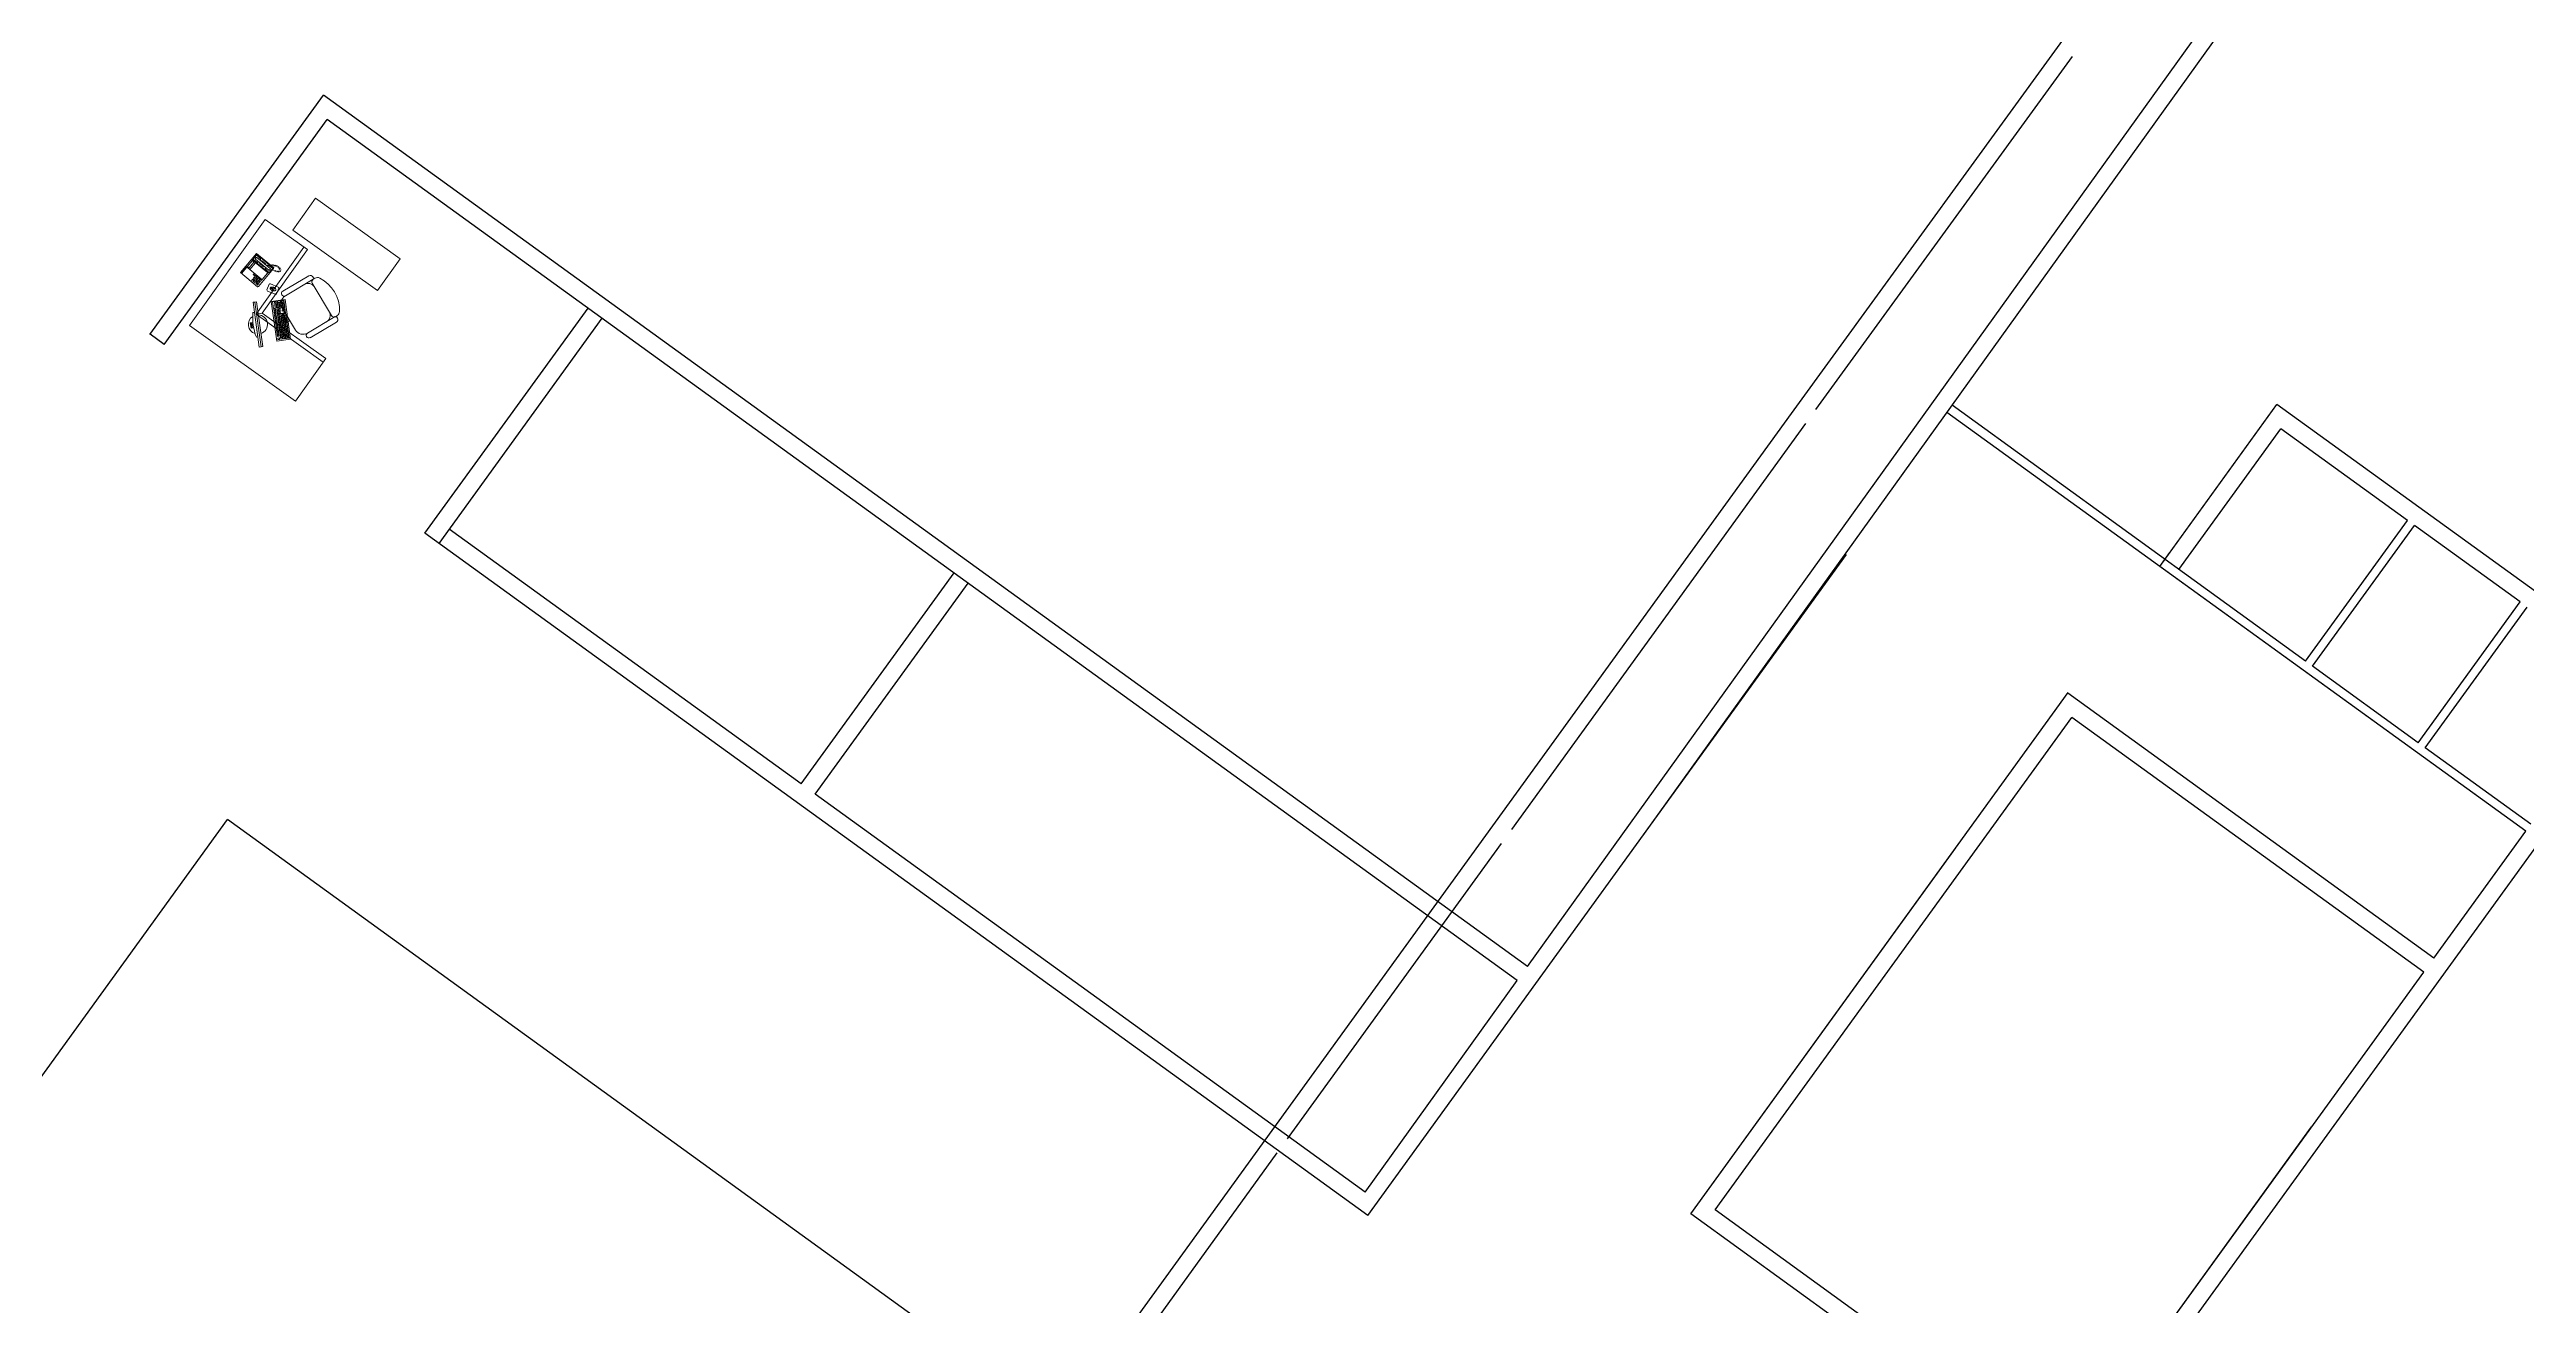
# Model space of a CAD drawing. Header units: metres. Extents: x 141303 to 146299, y 125960 to 127091.
# Drawn here: x 142131.28 to 142159.78, y 126624.42 to 126638.89 of the extents above; entities that cross this region are included whole.
import ezdxf

# ---------------------------------------------------------------- set-up
doc = ezdxf.new("R2010")
doc.units = ezdxf.units.M
doc.header["$MEASUREMENT"] = 0
for name, color, linetype, lineweight in [('C02_MOB-EQUIP GINE-PEDIATRÍA$0$MOBILIARIO ADMINISTRATIVO', 7, 'Continuous', 0), ('C07_MOB-C.EXT Y FARMACIA$0$007_ADMISIÓN_HOSPITALARIA$0$SANCTORUM_ADMISION HOSPITALARIA_V5$0$007_ADMISIÓN_HOSPITALARIA$0$02.-PLANTA BAJA GENERAL$0$MOB', 7, 'Continuous', 0), ('NVMI_WALL', 7, 'Continuous', 30)]:
    doc.layers.add(name, color=color, linetype=linetype, lineweight=lineweight)
doc.layers.add('Computadoras -TI', color=3, linetype='Continuous')
doc.layers.add('Telefonos -TI', color=3, linetype='Continuous')
doc.layers.get('0').off()
doc.styles.add('C07_MOB-C.EXT Y FARMACIA$0$007_ADMISIÓN_HOSPITALARIA$0$SANCTORUM_ADMISION HOSPITALARIA_V5$0$007_ADMISIÓN_HOSPITALARIA$0$02.-PLANTA BAJA GENERAL$0$LEROY', font='LEROY.SHX', dxfattribs={"width": 1.25, "height": 1})

# ---------------------------------------------------------------- blocks, each defined once
blk = doc.blocks.new('C02_MOB-EQUIP GINE-PEDIATRÍA$0$SILLA ADM')
at = {"lineweight": 0}
for p, q in [((20.047, 67.981, 0), (19.926, 67.709, 0)), ((20.52, 67.882, 0), (20.18, 68.032, 0)), ((20.525, 67.945, 0), (20.205, 68.087, 0)), ((20.301, 67.469, 0), (20.477, 67.864, 0)), ((20.521, 67.881, 0), (20.542, 67.872, 0)), ((20.536, 67.888, 0), (20.542, 67.901, 0)), ((19.978, 67.575, 0), (20.318, 67.425, 0)), ((19.953, 67.52, 0), (20.274, 67.378, 0)), ((20.318, 67.424, 0), (20.339, 67.415, 0)), ((20.324, 67.409, 0), (20.318, 67.396, 0))]:
    blk.add_line(p, q, dxfattribs=at)
at = {"lineweight": 0, "ltscale": 15}
for p, q in [((19.999, 67.925, 0), (19.948, 67.868, 0)), ((19.948, 67.868, 0), (19.951, 67.866, 0)), ((19.993, 67.925, 0), (19.959, 67.888, 0)), ((19.959, 67.888, 0), (19.963, 67.885, 0)), ((19.996, 67.866, 0), (19.98, 67.874, 0)), ((19.993, 67.925, 0), (19.996, 67.922, 0)), ((20.016, 67.911, 0), (19.999, 67.925, 0)), ((19.977, 67.823, 0), (19.961, 67.831, 0))]:
    blk.add_line(p, q, dxfattribs=at)
blk.add_arc((19.97, 67.852, 0), 0.0235, 66.0697, 246.0697, dxfattribs=at)
at = {"lineweight": 0}
for centre, radius, start, end in [((20.139, 67.94, 0), 0.101, 66.0969, 156.0969), ((20.192, 68.06, 0), 0.03, 66.0969, 246.0969), ((20.38, 67.853, 0), 0.0835, 336.0969, 66.0969), ((20.507, 67.851, 0), 0.0337, 66.0969, 156.0969), ((20.525, 67.893, 0), 0.0122, 246.0969, 336.0969), ((20.511, 67.914, 0), 0.0337, 336.0969, 66.0969), ((20.519, 67.82, 0), 0.0575, 8.5862, 66.0969), ((20.019, 67.668, 0), 0.101, 156.0969, 246.0969), ((19.966, 67.548, 0), 0.03, 66.0969, 246.0969), ((20.164, 67.766, 0), 0.416, 303.6077, 8.5862), ((20.245, 67.548, 0), 0.0835, 246.0969, 336.0969), ((20.287, 67.409, 0), 0.0337, 246.0969, 336.0969), ((20.332, 67.455, 0), 0.0337, 156.0969, 246.0969), ((20.313, 67.413, 0), 0.0122, 336.0969, 66.0969), ((20.363, 67.468, 0), 0.0575, 246.0969, 303.6077)]:
    blk.add_arc(centre, radius, start, end, dxfattribs=at)
blk = doc.blocks.new('C02_MOB-EQUIP GINE-PEDIATRÍA$0$DESK 1.50 X 1.50')
for points in [[(252.496, -575.355), (253.996, -575.355)], [(252.496, -575.355), (252.496, -575.955)], [(253.996, -575.355), (253.996, -576.855)], [(252.496, -575.905), (253.446, -575.905)], [(252.496, -575.955), (253.396, -575.955)], [(253.396, -575.955), (253.446, -575.905)], [(253.396, -575.955), (253.396, -576.855)], [(253.446, -575.905), (253.446, -576.855)], [(253.396, -576.855), (253.996, -576.855)]]:
    blk.add_lwpolyline(points)
blk = doc.blocks.new('C07_MOB-C.EXT Y FARMACIA$0$007_ADMISIÓN_HOSPITALARIA$0$SANCTORUM_ADMISION HOSPITALARIA_V5$0$007_ADMISIÓN_HOSPITALARIA$0$02.-PLANTA BAJA GENERAL$0$tel-ip-flat-10')
at = {"layer": 'C07_MOB-C.EXT Y FARMACIA$0$007_ADMISIÓN_HOSPITALARIA$0$SANCTORUM_ADMISION HOSPITALARIA_V5$0$007_ADMISIÓN_HOSPITALARIA$0$02.-PLANTA BAJA GENERAL$0$MOB'}
h = blk.add_hatch(dxfattribs=at)
h.set_pattern_fill('ACET-2D-ANSI31', color=256, scale=0.017696, angle=221.1209, style=0)
h.set_pattern_definition([(176.1209, (5.901504, -4.01507), (-0.00380107, -0.05605687), [])])
h.paths.add_polyline_path([(0.043, -0.146), (0.042, -0.133), (0.03, -0.143)])
h.paths.add_polyline_path([(0.026, -0.126), (0.038, -0.129), (0.026, -0.139)])
at = {"lineweight": 0, "ltscale": 2}
for p, q in [((0.102, 0.089), (-0.102, -0.089)), ((0.052, 0.019), (-0.022, -0.045)), ((0.046, 0.041), (0.218, -0.156)), ((0.056, 0.019), (0.213, -0.16)), ((0.06, 0.138), (0.069, 0.153)), ((0.097, 0.075), (0.061, 0.043)), ((0.099, -0.005), (0.061, 0.031)), ((0.062, 0.158), (0.071, 0.174)), ((0.063, 0.126), (0.072, 0.141)), ((0.066, 0.113), (0.076, 0.129)), ((0.07, 0.101), (0.079, 0.116)), ((0.078, 0.161), (0.087, 0.176)), ((0.091, 0.069), (0.078, 0.1)), ((0.083, 0.035), (0.215, -0.115)), ((0.095, 0.052), (0.084, 0.042)), ((0.095, 0.052), (0.084, 0.042)), ((0.09, 0.156), (0.099, 0.171)), ((0.101, 0.151), (0.11, 0.167)), ((0.102, 0.052), (0.234, -0.099)), ((0.103, 0.09), (0.275, -0.106)), ((0.109, 0.143), (0.118, 0.158)), ((0.11, 0.074), (0.14, 0.031)), ((0.114, 0.088), (0.28, -0.102)), ((0.116, 0.134), (0.125, 0.15)), ((0.124, 0.125), (0.133, 0.141)), ((0.127, 0.113), (0.136, 0.129)), ((0.13, 0.101), (0.139, 0.116)), ((0.133, 0.089), (0.142, 0.104)), ((0.138, 0.02), (0.134, 0.016)), ((0.136, 0.076), (0.146, 0.092)), ((0.14, 0.064), (0.149, 0.079)), ((0.163, 0.001), (0.154, -0.007)), ((-0.103, -0.101), (0.063, -0.291)), ((-0.069, -0.089), (-0.085, -0.103)), ((-0.071, -0.097), (-0.076, -0.102)), ((-0.076, -0.102), (-0.073, -0.106)), ((-0.058, -0.102), (-0.074, -0.115)), ((-0.073, -0.106), (-0.067, -0.102)), ((-0.067, -0.102), (-0.071, -0.097)), ((-0.055, -0.106), (-0.07, -0.119)), ((-0.069, -0.089), (-0.058, -0.102)), ((-0.048, -0.071), (-0.064, -0.084)), ((-0.043, -0.118), (-0.059, -0.132)), ((-0.04, -0.122), (-0.056, -0.136)), ((-0.055, -0.106), (-0.043, -0.118)), ((-0.037, -0.083), (-0.053, -0.097)), ((-0.034, -0.088), (-0.049, -0.101)), ((-0.048, -0.071), (-0.037, -0.083)), ((-0.029, -0.135), (-0.045, -0.149)), ((-0.028, -0.053), (-0.044, -0.067)), ((-0.025, -0.139), (-0.041, -0.153)), ((-0.04, -0.122), (-0.029, -0.135)), ((-0.023, -0.1), (-0.038, -0.114)), ((-0.019, -0.104), (-0.035, -0.118)), ((-0.034, -0.088), (-0.023, -0.1)), ((-0.017, -0.066), (-0.033, -0.08)), ((-0.014, -0.07), (-0.03, -0.084)), ((-0.014, -0.152), (-0.03, -0.166)), ((-0.028, -0.053), (-0.017, -0.066)), ((-0.025, -0.139), (-0.014, -0.152)), ((-0.008, -0.117), (-0.024, -0.131)), ((-0.022, -0.049), (0.135, -0.228)), ((-0.004, -0.121), (-0.02, -0.135)), ((-0.019, -0.104), (-0.008, -0.117)), ((-0.003, -0.083), (-0.018, -0.097)), ((0.001, -0.087), (-0.015, -0.101)), ((-0.014, -0.07), (-0.003, -0.083)), ((0.007, -0.134), (-0.009, -0.148)), ((0.012, -0.1), (-0.004, -0.113)), ((-0.004, -0.121), (0.007, -0.134)), ((0.016, -0.104), (0, -0.118)), ((0.001, -0.087), (0.012, -0.1)), ((0.027, -0.116), (0.011, -0.13)), ((0.016, -0.104), (0.027, -0.116)), ((0.026, -0.126), (0.026, -0.139)), ((0.026, -0.126), (0.038, -0.129)), ((0.038, -0.129), (0.026, -0.139)), ((0.042, -0.133), (0.03, -0.143)), ((0.043, -0.146), (0.03, -0.143)), ((0.043, -0.146), (0.042, -0.133)), ((0.12, -0.221), (0.056, -0.277)), ((0.123, -0.226), (0.06, -0.281)), ((0.28, -0.102), (0.063, -0.291)), ((0.173, -0.115), (0.095, -0.184)), ((0.115, -0.001), (0.11, -0.005)), ((0.179, -0.136), (0.115, -0.192)), ((0.115, -0.196), (0.127, -0.21)), ((0.135, -0.024), (0.125, -0.032)), ((0.142, -0.032), (0.132, -0.041)), ((0.195, -0.155), (0.132, -0.21)), ((0.149, -0.04), (0.139, -0.049)), ((0.157, -0.049), (0.146, -0.057)), ((0.163, -0.056), (0.153, -0.065)), ((0.169, -0.063), (0.159, -0.072)), ((0.17, -0.007), (0.161, -0.015)), ((0.178, -0.016), (0.168, -0.024)), ((0.185, -0.024), (0.176, -0.032)), ((0.177, -0.094), (0.207, -0.137)), ((0.183, -0.079), (0.179, -0.083)), ((0.191, -0.031), (0.182, -0.04)), ((0.184, -0.136), (0.196, -0.15)), ((0.197, -0.038), (0.188, -0.047)), ((0.207, -0.059), (0.202, -0.063)), ((0.256, -0.094), (0.218, -0.059)), ((0.256, -0.107), (0.22, -0.139)), ((0.233, -0.106), (0.222, -0.116))]:
    blk.add_line(p, q, dxfattribs=at)
at = {"lineweight": 0, "const_width": 0.00178}
for points in [[(-0.085, -0.103), (-0.074, -0.115)], [(-0.07, -0.119), (-0.059, -0.132)], [(-0.064, -0.084), (-0.053, -0.097)], [(-0.056, -0.136), (-0.045, -0.149)], [(-0.049, -0.101), (-0.038, -0.114)], [(-0.044, -0.067), (-0.033, -0.08)], [(-0.041, -0.153), (-0.03, -0.166)], [(-0.035, -0.118), (-0.024, -0.131)], [(-0.03, -0.084), (-0.018, -0.097)], [(-0.02, -0.135), (-0.009, -0.148)], [(-0.015, -0.101), (-0.004, -0.113)], [(0, -0.118), (0.011, -0.13)]]:
    blk.add_lwpolyline(points, dxfattribs=at)
at = {"lineweight": 0, "ltscale": 2}
for centre, radius, start, end in [((0.054, 0.017), 0.00336, 41.1209, 131.1209), ((0.066, 0.037), 0.00841, 131.1209, 227.4187), ((0.087, 0.039), 0.00504, 131.1209, 221.1209), ((0.087, 0.039), 0.00504, 131.1209, 221.1209), ((0.098, 0.049), 0.00504, 41.1209, 131.1209), ((0.098, 0.049), 0.00504, 41.1209, 131.1209), ((0.103, 0.069), 0.00841, 34.823, 131.1209), ((0.108, 0.083), 0.00841, 41.1209, 131.1209), ((0.133, 0.026), 0.00841, 311.1209, 34.823), ((-0.097, -0.096), 0.00841, 131.1209, 221.1209), ((-0.019, -0.047), 0.00336, 131.1209, 221.1209), ((0.105, 0.002), 0.00841, 227.4187, 311.1209), ((0.118, -0.194), 0.00336, 131.1209, 221.1209), ((0.13, -0.208), 0.00336, 221.1209, 311.1209), ((0.184, -0.09), 0.00841, 131.1209, 214.823), ((0.181, -0.139), 0.00336, 41.1209, 131.1209), ((0.193, -0.152), 0.00336, 311.1209, 41.1209), ((0.212, -0.065), 0.00841, 47.4187, 131.1209), ((0.214, -0.132), 0.00841, 214.823, 311.1209), ((0.219, -0.112), 0.00504, 221.1209, 311.1209), ((0.23, -0.102), 0.00504, 311.1209, 41.1209), ((0.251, -0.1), 0.00841, 311.1209, 47.4187)]:
    blk.add_arc(centre, radius, start, end, dxfattribs=at)
at = {"lineweight": 0, "ltscale": 2, "style": 'C07_MOB-C.EXT Y FARMACIA$0$007_ADMISIÓN_HOSPITALARIA$0$SANCTORUM_ADMISION HOSPITALARIA_V5$0$007_ADMISIÓN_HOSPITALARIA$0$02.-PLANTA BAJA GENERAL$0$LEROY'}
for s, p in [('9', (-0.058, -0.115)), ('0', (-0.052, -0.08)), ('6', (-0.043, -0.131)), ('8', (-0.037, -0.097)), ('*', (-0.032, -0.063)), ('3', (-0.028, -0.149)), ('5', (-0.023, -0.113)), ('7', (-0.018, -0.08)), ('2', (-0.008, -0.131)), ('4', (-0.003, -0.097)), ('1', (0.012, -0.114))]:
    blk.add_text(s, height=0.00633, rotation=221.1209, dxfattribs=at).set_placement(p)
blk = doc.blocks.new('C07_MOB-C.EXT Y FARMACIA$0$01.TLAT_TRIAGE - 06$0$02.COV_LNDV_MONTAJE - 00$0$Mob  -  PC 02')
at = {"lineweight": 0}
for p, q in [((-0.394, 0.402), (-0.443, 0.316)), ((-0.44, 0.303), (-0.379, 0.268)), ((-0.404, 0.333), (-0.402, 0.339)), ((-0.404, 0.327), (-0.404, 0.333)), ((-0.404, 0.322), (-0.404, 0.327)), ((-0.403, 0.318), (-0.404, 0.322)), ((-0.401, 0.314), (-0.403, 0.318)), ((-0.402, 0.339), (-0.4, 0.345)), ((-0.398, 0.311), (-0.401, 0.314)), ((-0.4, 0.345), (-0.397, 0.35)), ((-0.395, 0.309), (-0.398, 0.311)), ((-0.397, 0.35), (-0.394, 0.356)), ((-0.395, 0.313), (-0.396, 0.31)), ((-0.389, 0.325), (-0.395, 0.314)), ((-0.395, 0.314), (-0.394, 0.313)), ((-0.395, 0.313), (-0.395, 0.313)), ((-0.391, 0.308), (-0.395, 0.309)), ((-0.394, 0.356), (-0.39, 0.36)), ((-0.394, 0.313), (-0.387, 0.324)), ((-0.386, 0.308), (-0.391, 0.308)), ((-0.39, 0.36), (-0.385, 0.364)), ((-0.387, 0.324), (-0.389, 0.325)), ((-0.388, 0.324), (-0.383, 0.333)), ((-0.382, 0.31), (-0.386, 0.308)), ((-0.385, 0.364), (-0.381, 0.367)), ((-0.377, 0.312), (-0.382, 0.31)), ((-0.32, 0.372), (-0.381, 0.406)), ((-0.381, 0.367), (-0.376, 0.369)), ((-0.373, 0.315), (-0.377, 0.312)), ((-0.376, 0.369), (-0.371, 0.369)), ((-0.368, 0.319), (-0.373, 0.315)), ((-0.371, 0.369), (-0.367, 0.369)), ((-0.364, 0.324), (-0.368, 0.319)), ((-0.367, 0.369), (-0.364, 0.368)), ((-0.365, 0.272), (-0.316, 0.358)), ((-0.364, 0.368), (-0.36, 0.365)), ((-0.361, 0.33), (-0.364, 0.324)), ((-0.359, 0.335), (-0.361, 0.33)), ((-0.36, 0.365), (-0.358, 0.362)), ((-0.357, 0.341), (-0.359, 0.335)), ((-0.358, 0.362), (-0.356, 0.357)), ((-0.356, 0.347), (-0.357, 0.341)), ((-0.356, 0.357), (-0.356, 0.353)), ((-0.356, 0.353), (-0.356, 0.347)), ((0.22, 0.459), (-0.24, 0.459)), ((-0.24, 0.459), (-0.24, 0.299)), ((-0.24, 0.299), (0.22, 0.299)), ((-0.159, 0.444), (-0.237, 0.444)), ((-0.237, 0.444), (-0.237, 0.349)), ((-0.237, 0.349), (-0.159, 0.349)), ((-0.159, 0.334), (-0.237, 0.334)), ((-0.237, 0.334), (-0.237, 0.314)), ((-0.237, 0.314), (-0.159, 0.314)), ((-0.219, 0.44), (-0.234, 0.44)), ((-0.234, 0.44), (-0.234, 0.406)), ((-0.234, 0.406), (-0.234, 0.44)), ((-0.234, 0.406), (-0.219, 0.406)), ((-0.219, 0.403), (-0.234, 0.403)), ((-0.234, 0.403), (-0.234, 0.37)), ((-0.234, 0.37), (-0.234, 0.403)), ((-0.234, 0.37), (-0.219, 0.37)), ((-0.219, 0.367), (-0.234, 0.367)), ((-0.234, 0.367), (-0.234, 0.352)), ((-0.234, 0.352), (-0.234, 0.367)), ((-0.234, 0.352), (-0.219, 0.352)), ((-0.219, 0.406), (-0.219, 0.44)), ((-0.219, 0.37), (-0.219, 0.403)), ((-0.219, 0.352), (-0.219, 0.367)), ((-0.2, 0.44), (-0.215, 0.44)), ((-0.215, 0.44), (-0.215, 0.425)), ((-0.215, 0.425), (-0.215, 0.44)), ((-0.215, 0.425), (-0.2, 0.425)), ((-0.2, 0.421), (-0.215, 0.421)), ((-0.215, 0.421), (-0.215, 0.406)), ((-0.215, 0.406), (-0.215, 0.421)), ((-0.215, 0.406), (-0.2, 0.406)), ((-0.2, 0.403), (-0.215, 0.403)), ((-0.215, 0.403), (-0.215, 0.388)), ((-0.215, 0.388), (-0.215, 0.403)), ((-0.215, 0.388), (-0.2, 0.388)), ((-0.2, 0.385), (-0.215, 0.385)), ((-0.215, 0.385), (-0.215, 0.37)), ((-0.215, 0.37), (-0.215, 0.385)), ((-0.215, 0.37), (-0.2, 0.37)), ((-0.2, 0.367), (-0.215, 0.367)), ((-0.215, 0.367), (-0.215, 0.352)), ((-0.215, 0.352), (-0.215, 0.367)), ((-0.215, 0.352), (-0.2, 0.352)), ((-0.2, 0.425), (-0.2, 0.44)), ((-0.2, 0.406), (-0.2, 0.421)), ((-0.2, 0.388), (-0.2, 0.403)), ((-0.2, 0.37), (-0.2, 0.385)), ((-0.2, 0.352), (-0.2, 0.367)), ((-0.162, 0.44), (-0.196, 0.44)), ((-0.196, 0.44), (-0.196, 0.425)), ((-0.196, 0.425), (-0.196, 0.44)), ((-0.196, 0.425), (-0.162, 0.425)), ((-0.181, 0.421), (-0.196, 0.421)), ((-0.196, 0.421), (-0.196, 0.406)), ((-0.196, 0.406), (-0.196, 0.421)), ((-0.196, 0.406), (-0.181, 0.406)), ((-0.181, 0.403), (-0.196, 0.403)), ((-0.196, 0.403), (-0.196, 0.388)), ((-0.196, 0.388), (-0.196, 0.403)), ((-0.196, 0.388), (-0.181, 0.388)), ((-0.181, 0.385), (-0.196, 0.385)), ((-0.196, 0.385), (-0.196, 0.37)), ((-0.196, 0.37), (-0.196, 0.385)), ((-0.196, 0.37), (-0.181, 0.37)), ((-0.181, 0.367), (-0.196, 0.367)), ((-0.196, 0.367), (-0.196, 0.352)), ((-0.196, 0.352), (-0.196, 0.367)), ((-0.196, 0.352), (-0.181, 0.352)), ((-0.181, 0.406), (-0.181, 0.421)), ((-0.181, 0.388), (-0.181, 0.403)), ((-0.181, 0.37), (-0.181, 0.385)), ((-0.181, 0.352), (-0.181, 0.367)), ((-0.162, 0.421), (-0.177, 0.421)), ((-0.177, 0.421), (-0.177, 0.406)), ((-0.177, 0.406), (-0.177, 0.421)), ((-0.177, 0.406), (-0.162, 0.406)), ((-0.162, 0.403), (-0.177, 0.403)), ((-0.177, 0.403), (-0.177, 0.388)), ((-0.177, 0.388), (-0.177, 0.403)), ((-0.177, 0.388), (-0.162, 0.388)), ((-0.162, 0.385), (-0.177, 0.385)), ((-0.177, 0.385), (-0.177, 0.37)), ((-0.177, 0.37), (-0.177, 0.385)), ((-0.177, 0.37), (-0.162, 0.37)), ((-0.162, 0.367), (-0.177, 0.367)), ((-0.177, 0.367), (-0.177, 0.352)), ((-0.177, 0.352), (-0.177, 0.367)), ((-0.177, 0.352), (-0.162, 0.352)), ((-0.162, 0.425), (-0.162, 0.44)), ((-0.162, 0.406), (-0.162, 0.421)), ((-0.162, 0.388), (-0.162, 0.403)), ((-0.162, 0.37), (-0.162, 0.385)), ((-0.162, 0.352), (-0.162, 0.367)), ((-0.159, 0.349), (-0.159, 0.444)), ((-0.159, 0.314), (-0.159, 0.334)), ((-0.15, 0.349), (-0.15, 0.444)), ((-0.15, 0.444), (-0.09, 0.444)), ((-0.09, 0.349), (-0.15, 0.349)), ((-0.15, 0.314), (-0.15, 0.334)), ((-0.15, 0.334), (-0.09, 0.334)), ((-0.09, 0.314), (-0.15, 0.314)), ((-0.132, 0.442), (-0.147, 0.442)), ((-0.147, 0.442), (-0.147, 0.427)), ((-0.147, 0.427), (-0.147, 0.442)), ((-0.147, 0.427), (-0.132, 0.427)), ((-0.132, 0.385), (-0.147, 0.385)), ((-0.147, 0.385), (-0.147, 0.37)), ((-0.147, 0.37), (-0.147, 0.385)), ((-0.147, 0.37), (-0.132, 0.37)), ((-0.132, 0.367), (-0.147, 0.367)), ((-0.147, 0.367), (-0.147, 0.352)), ((-0.147, 0.352), (-0.147, 0.367)), ((-0.147, 0.352), (-0.132, 0.352)), ((-0.132, 0.332), (-0.147, 0.332)), ((-0.147, 0.332), (-0.147, 0.317)), ((-0.147, 0.317), (-0.147, 0.332)), ((-0.147, 0.317), (-0.132, 0.317)), ((-0.132, 0.427), (-0.132, 0.442)), ((-0.132, 0.37), (-0.132, 0.385)), ((-0.132, 0.352), (-0.132, 0.367)), ((-0.132, 0.317), (-0.132, 0.332)), ((-0.113, 0.442), (-0.128, 0.442)), ((-0.128, 0.442), (-0.128, 0.427)), ((-0.128, 0.427), (-0.128, 0.442)), ((-0.128, 0.427), (-0.113, 0.427)), ((-0.113, 0.424), (-0.128, 0.424)), ((-0.128, 0.424), (-0.128, 0.409)), ((-0.128, 0.409), (-0.128, 0.424)), ((-0.128, 0.409), (-0.113, 0.409)), ((-0.113, 0.385), (-0.128, 0.385)), ((-0.128, 0.385), (-0.128, 0.37)), ((-0.128, 0.37), (-0.128, 0.385)), ((-0.128, 0.37), (-0.113, 0.37)), ((-0.113, 0.367), (-0.128, 0.367)), ((-0.128, 0.367), (-0.128, 0.352)), ((-0.128, 0.352), (-0.128, 0.367)), ((-0.128, 0.352), (-0.113, 0.352)), ((-0.113, 0.332), (-0.128, 0.332)), ((-0.128, 0.332), (-0.128, 0.317)), ((-0.128, 0.317), (-0.128, 0.332)), ((-0.128, 0.317), (-0.113, 0.317)), ((-0.113, 0.427), (-0.113, 0.442)), ((-0.113, 0.409), (-0.113, 0.424)), ((-0.113, 0.37), (-0.113, 0.385)), ((-0.113, 0.352), (-0.113, 0.367)), ((-0.113, 0.317), (-0.113, 0.332)), ((-0.094, 0.442), (-0.109, 0.442)), ((-0.109, 0.442), (-0.109, 0.427)), ((-0.109, 0.427), (-0.109, 0.442)), ((-0.109, 0.427), (-0.094, 0.427)), ((-0.094, 0.385), (-0.109, 0.385)), ((-0.109, 0.385), (-0.109, 0.37)), ((-0.109, 0.37), (-0.109, 0.385)), ((-0.109, 0.37), (-0.094, 0.37)), ((-0.094, 0.367), (-0.109, 0.367)), ((-0.109, 0.367), (-0.109, 0.352)), ((-0.109, 0.352), (-0.109, 0.367)), ((-0.109, 0.352), (-0.094, 0.352)), ((-0.094, 0.332), (-0.109, 0.332)), ((-0.109, 0.332), (-0.109, 0.317)), ((-0.109, 0.317), (-0.109, 0.332)), ((-0.109, 0.317), (-0.094, 0.317)), ((-0.094, 0.427), (-0.094, 0.442)), ((-0.094, 0.37), (-0.094, 0.385)), ((-0.094, 0.352), (-0.094, 0.367)), ((-0.094, 0.317), (-0.094, 0.332)), ((-0.09, 0.444), (-0.09, 0.349)), ((-0.09, 0.334), (-0.09, 0.314)), ((-0.082, 0.349), (-0.082, 0.444)), ((0.205, 0.444), (-0.082, 0.444)), ((-0.082, 0.349), (0.205, 0.349)), ((-0.057, 0.442), (-0.08, 0.442)), ((-0.08, 0.442), (-0.08, 0.427)), ((-0.08, 0.427), (-0.08, 0.442)), ((-0.08, 0.427), (-0.057, 0.427)), ((-0.034, 0.423), (-0.08, 0.423)), ((-0.08, 0.423), (-0.08, 0.408)), ((-0.08, 0.408), (-0.08, 0.423)), ((-0.08, 0.408), (-0.034, 0.408)), ((-0.065, 0.404), (-0.08, 0.404)), ((-0.08, 0.404), (-0.08, 0.37)), ((-0.08, 0.37), (-0.08, 0.404)), ((-0.08, 0.37), (-0.057, 0.37)), ((-0.046, 0.366), (-0.08, 0.366)), ((-0.08, 0.366), (-0.08, 0.351)), ((-0.08, 0.351), (-0.08, 0.366)), ((-0.08, 0.351), (-0.046, 0.351)), ((-0.001, 0.334), (-0.078, 0.334)), ((-0.078, 0.334), (-0.078, 0.314)), ((-0.078, 0.314), (-0.078, 0.334)), ((-0.078, 0.314), (-0.001, 0.314)), ((-0.061, 0.332), (-0.076, 0.332)), ((-0.076, 0.332), (-0.076, 0.317)), ((-0.076, 0.317), (-0.076, 0.332)), ((-0.076, 0.317), (-0.061, 0.317)), ((-0.065, 0.385), (-0.065, 0.404)), ((-0.057, 0.385), (-0.065, 0.385)), ((-0.046, 0.404), (-0.061, 0.404)), ((-0.061, 0.404), (-0.061, 0.389)), ((-0.061, 0.389), (-0.061, 0.404)), ((-0.061, 0.389), (-0.046, 0.389)), ((-0.061, 0.317), (-0.061, 0.332)), ((-0.057, 0.427), (-0.057, 0.442)), ((-0.057, 0.37), (-0.057, 0.385)), ((-0.041, 0.332), (-0.056, 0.332)), ((-0.056, 0.332), (-0.056, 0.317)), ((-0.056, 0.317), (-0.056, 0.332)), ((-0.056, 0.317), (-0.041, 0.317)), ((-0.031, 0.442), (-0.053, 0.442)), ((-0.053, 0.442), (-0.053, 0.427)), ((-0.053, 0.427), (-0.053, 0.442)), ((-0.053, 0.427), (-0.031, 0.427)), ((-0.038, 0.385), (-0.053, 0.385)), ((-0.053, 0.385), (-0.053, 0.37)), ((-0.053, 0.37), (-0.053, 0.385)), ((-0.053, 0.37), (-0.038, 0.37)), ((-0.046, 0.389), (-0.046, 0.404)), ((-0.046, 0.351), (-0.046, 0.366)), ((-0.026, 0.404), (-0.041, 0.404)), ((-0.041, 0.404), (-0.041, 0.389)), ((-0.041, 0.389), (-0.041, 0.404)), ((-0.041, 0.389), (-0.026, 0.389)), ((-0.026, 0.366), (-0.041, 0.366)), ((-0.041, 0.366), (-0.041, 0.351)), ((-0.041, 0.351), (-0.041, 0.366)), ((-0.041, 0.351), (-0.026, 0.351)), ((-0.041, 0.317), (-0.041, 0.332)), ((-0.038, 0.37), (-0.038, 0.385)), ((-0.022, 0.332), (-0.037, 0.332)), ((-0.037, 0.332), (-0.037, 0.317)), ((-0.037, 0.317), (-0.037, 0.332)), ((-0.037, 0.317), (-0.022, 0.317)), ((-0.034, 0.408), (-0.034, 0.423)), ((-0.019, 0.385), (-0.034, 0.385)), ((-0.034, 0.385), (-0.034, 0.37)), ((-0.034, 0.37), (-0.034, 0.385)), ((-0.034, 0.37), (-0.019, 0.37)), ((-0.031, 0.427), (-0.031, 0.442)), ((-0.015, 0.423), (-0.03, 0.423)), ((-0.03, 0.423), (-0.03, 0.408)), ((-0.03, 0.408), (-0.03, 0.423)), ((-0.03, 0.408), (-0.015, 0.408)), ((-0.004, 0.442), (-0.026, 0.442)), ((-0.026, 0.442), (-0.026, 0.427)), ((-0.026, 0.427), (-0.026, 0.442)), ((-0.026, 0.427), (-0.004, 0.427)), ((-0.026, 0.389), (-0.026, 0.404)), ((-0.026, 0.351), (-0.026, 0.366)), ((-0.007, 0.404), (-0.022, 0.404)), ((-0.022, 0.404), (-0.022, 0.389)), ((-0.022, 0.389), (-0.022, 0.404)), ((-0.022, 0.389), (-0.007, 0.389)), ((-0.007, 0.366), (-0.022, 0.366)), ((-0.022, 0.366), (-0.022, 0.351)), ((-0.022, 0.351), (-0.022, 0.366)), ((-0.022, 0.351), (-0.007, 0.351)), ((-0.022, 0.317), (-0.022, 0.332)), ((-0.019, 0.37), (-0.019, 0.385)), ((-0.003, 0.332), (-0.018, 0.332)), ((-0.018, 0.332), (-0.018, 0.317)), ((-0.018, 0.317), (-0.018, 0.332)), ((-0.018, 0.317), (-0.003, 0.317)), ((-0.015, 0.408), (-0.015, 0.423)), ((0, 0.385), (-0.015, 0.385)), ((-0.015, 0.385), (-0.015, 0.37)), ((-0.015, 0.37), (-0.015, 0.385)), ((-0.015, 0.37), (0, 0.37)), ((0.004, 0.423), (-0.011, 0.423)), ((-0.011, 0.423), (-0.011, 0.408)), ((-0.011, 0.408), (-0.011, 0.423)), ((-0.011, 0.408), (0.004, 0.408)), ((-0.007, 0.389), (-0.007, 0.404)), ((-0.007, 0.351), (-0.007, 0.366)), ((-0.004, 0.427), (-0.004, 0.442)), ((0.012, 0.404), (-0.003, 0.404)), ((-0.003, 0.404), (-0.003, 0.389)), ((-0.003, 0.389), (-0.003, 0.404)), ((-0.003, 0.389), (0.012, 0.389)), ((0.012, 0.366), (-0.003, 0.366)), ((-0.003, 0.366), (-0.003, 0.351)), ((-0.003, 0.351), (-0.003, 0.366)), ((-0.003, 0.351), (0.012, 0.351)), ((-0.003, 0.317), (-0.003, 0.332)), ((-0.001, 0.314), (-0.001, 0.334)), ((0.023, 0.442), (0, 0.442)), ((0, 0.442), (0, 0.427)), ((0, 0.427), (0, 0.442)), ((0, 0.427), (0.023, 0.427)), ((0, 0.37), (0, 0.385)), ((0.004, 0.408), (0.004, 0.423)), ((0.019, 0.385), (0.004, 0.385)), ((0.004, 0.385), (0.004, 0.37)), ((0.004, 0.37), (0.004, 0.385)), ((0.004, 0.37), (0.019, 0.37)), ((0.083, 0.334), (0.006, 0.334)), ((0.006, 0.334), (0.006, 0.314)), ((0.006, 0.314), (0.006, 0.334)), ((0.006, 0.314), (0.083, 0.314)), ((0.024, 0.423), (0.009, 0.423)), ((0.009, 0.423), (0.009, 0.408)), ((0.009, 0.408), (0.009, 0.423)), ((0.009, 0.408), (0.024, 0.408)), ((0.024, 0.332), (0.009, 0.332)), ((0.009, 0.332), (0.009, 0.317)), ((0.009, 0.317), (0.009, 0.332)), ((0.009, 0.317), (0.024, 0.317)), ((0.012, 0.389), (0.012, 0.404)), ((0.012, 0.351), (0.012, 0.366)), ((0.031, 0.404), (0.016, 0.404)), ((0.016, 0.404), (0.016, 0.389)), ((0.016, 0.389), (0.016, 0.404)), ((0.016, 0.389), (0.031, 0.389)), ((0.031, 0.366), (0.016, 0.366)), ((0.016, 0.366), (0.016, 0.351)), ((0.016, 0.351), (0.016, 0.366)), ((0.016, 0.351), (0.031, 0.351)), ((0.019, 0.37), (0.019, 0.385)), ((0.023, 0.427), (0.023, 0.442)), ((0.024, 0.408), (0.024, 0.423)), ((0.039, 0.385), (0.024, 0.385)), ((0.024, 0.385), (0.024, 0.37)), ((0.024, 0.37), (0.024, 0.385)), ((0.024, 0.37), (0.039, 0.37)), ((0.024, 0.317), (0.024, 0.332)), ((0.123, 0.442), (0.027, 0.442)), ((0.027, 0.442), (0.027, 0.427)), ((0.027, 0.427), (0.027, 0.442)), ((0.027, 0.427), (0.123, 0.427)), ((0.043, 0.423), (0.028, 0.423)), ((0.028, 0.423), (0.028, 0.408)), ((0.028, 0.408), (0.028, 0.423)), ((0.028, 0.408), (0.043, 0.408)), ((0.043, 0.332), (0.028, 0.332)), ((0.028, 0.332), (0.028, 0.317)), ((0.028, 0.317), (0.028, 0.332)), ((0.028, 0.317), (0.043, 0.317)), ((0.031, 0.389), (0.031, 0.404)), ((0.031, 0.351), (0.031, 0.366)), ((0.05, 0.404), (0.035, 0.404)), ((0.035, 0.404), (0.035, 0.389)), ((0.035, 0.389), (0.035, 0.404)), ((0.035, 0.389), (0.05, 0.389)), ((0.05, 0.366), (0.035, 0.366)), ((0.035, 0.366), (0.035, 0.351)), ((0.035, 0.351), (0.035, 0.366)), ((0.035, 0.351), (0.05, 0.351)), ((0.039, 0.37), (0.039, 0.385)), ((0.043, 0.408), (0.043, 0.423)), ((0.058, 0.385), (0.043, 0.385)), ((0.043, 0.385), (0.043, 0.37)), ((0.043, 0.37), (0.043, 0.385)), ((0.043, 0.37), (0.058, 0.37)), ((0.043, 0.317), (0.043, 0.332)), ((0.062, 0.423), (0.047, 0.423)), ((0.047, 0.423), (0.047, 0.408)), ((0.047, 0.408), (0.047, 0.423)), ((0.047, 0.408), (0.062, 0.408)), ((0.062, 0.332), (0.047, 0.332)), ((0.047, 0.332), (0.047, 0.317)), ((0.047, 0.317), (0.047, 0.332)), ((0.047, 0.317), (0.062, 0.317)), ((0.05, 0.389), (0.05, 0.404)), ((0.05, 0.351), (0.05, 0.366)), ((0.069, 0.404), (0.054, 0.404)), ((0.054, 0.404), (0.054, 0.389)), ((0.054, 0.389), (0.054, 0.404)), ((0.054, 0.389), (0.069, 0.389)), ((0.069, 0.366), (0.054, 0.366)), ((0.054, 0.366), (0.054, 0.351)), ((0.054, 0.351), (0.054, 0.366)), ((0.054, 0.351), (0.069, 0.351)), ((0.058, 0.37), (0.058, 0.385)), ((0.062, 0.408), (0.062, 0.423)), ((0.077, 0.385), (0.062, 0.385)), ((0.062, 0.385), (0.062, 0.37)), ((0.062, 0.37), (0.062, 0.385)), ((0.062, 0.37), (0.077, 0.37)), ((0.062, 0.317), (0.062, 0.332)), ((0.081, 0.423), (0.066, 0.423)), ((0.066, 0.423), (0.066, 0.408)), ((0.066, 0.408), (0.066, 0.423)), ((0.066, 0.408), (0.081, 0.408)), ((0.081, 0.332), (0.066, 0.332)), ((0.066, 0.332), (0.066, 0.317)), ((0.066, 0.317), (0.066, 0.332)), ((0.066, 0.317), (0.081, 0.317)), ((0.069, 0.389), (0.069, 0.404)), ((0.069, 0.351), (0.069, 0.366)), ((0.088, 0.404), (0.073, 0.404)), ((0.073, 0.404), (0.073, 0.389)), ((0.073, 0.389), (0.073, 0.404)), ((0.073, 0.389), (0.088, 0.389)), ((0.088, 0.366), (0.073, 0.366)), ((0.073, 0.366), (0.073, 0.351)), ((0.073, 0.351), (0.073, 0.366)), ((0.073, 0.351), (0.088, 0.351)), ((0.077, 0.37), (0.077, 0.385)), ((0.081, 0.408), (0.081, 0.423)), ((0.096, 0.385), (0.081, 0.385)), ((0.081, 0.385), (0.081, 0.37)), ((0.081, 0.37), (0.081, 0.385)), ((0.081, 0.37), (0.096, 0.37)), ((0.081, 0.317), (0.081, 0.332)), ((0.083, 0.314), (0.083, 0.334)), ((0.1, 0.423), (0.085, 0.423)), ((0.085, 0.423), (0.085, 0.408)), ((0.085, 0.408), (0.085, 0.423)), ((0.085, 0.408), (0.1, 0.408)), ((0.088, 0.389), (0.088, 0.404)), ((0.088, 0.351), (0.088, 0.366)), ((0.167, 0.334), (0.09, 0.334)), ((0.09, 0.334), (0.09, 0.314)), ((0.09, 0.314), (0.09, 0.334)), ((0.09, 0.314), (0.167, 0.314)), ((0.108, 0.404), (0.093, 0.404)), ((0.093, 0.404), (0.093, 0.389)), ((0.093, 0.389), (0.093, 0.404)), ((0.093, 0.389), (0.108, 0.389)), ((0.108, 0.366), (0.093, 0.366)), ((0.093, 0.366), (0.093, 0.351)), ((0.093, 0.351), (0.093, 0.366)), ((0.093, 0.351), (0.108, 0.351)), ((0.108, 0.332), (0.093, 0.332)), ((0.093, 0.332), (0.093, 0.317)), ((0.093, 0.317), (0.093, 0.332)), ((0.093, 0.317), (0.108, 0.317)), ((0.096, 0.37), (0.096, 0.385)), ((0.1, 0.408), (0.1, 0.423)), ((0.115, 0.385), (0.1, 0.385)), ((0.1, 0.385), (0.1, 0.37)), ((0.1, 0.37), (0.1, 0.385)), ((0.1, 0.37), (0.115, 0.37)), ((0.119, 0.423), (0.104, 0.423)), ((0.104, 0.423), (0.104, 0.408)), ((0.104, 0.408), (0.104, 0.423)), ((0.104, 0.408), (0.119, 0.408)), ((0.108, 0.389), (0.108, 0.404)), ((0.108, 0.351), (0.108, 0.366)), ((0.108, 0.317), (0.108, 0.332)), ((0.127, 0.404), (0.112, 0.404)), ((0.112, 0.404), (0.112, 0.389)), ((0.112, 0.389), (0.112, 0.404)), ((0.112, 0.389), (0.127, 0.389)), ((0.127, 0.366), (0.112, 0.366)), ((0.112, 0.366), (0.112, 0.351)), ((0.112, 0.351), (0.112, 0.366)), ((0.112, 0.351), (0.127, 0.351)), ((0.127, 0.332), (0.112, 0.332)), ((0.112, 0.332), (0.112, 0.317)), ((0.112, 0.317), (0.112, 0.332)), ((0.112, 0.317), (0.127, 0.317)), ((0.115, 0.37), (0.115, 0.385)), ((0.119, 0.408), (0.119, 0.423)), ((0.134, 0.385), (0.119, 0.385)), ((0.119, 0.385), (0.119, 0.37)), ((0.119, 0.37), (0.119, 0.385)), ((0.119, 0.37), (0.134, 0.37)), ((0.123, 0.427), (0.123, 0.442)), ((0.138, 0.423), (0.123, 0.423)), ((0.123, 0.423), (0.123, 0.408)), ((0.123, 0.408), (0.123, 0.423)), ((0.123, 0.408), (0.138, 0.408)), ((0.15, 0.442), (0.127, 0.442)), ((0.127, 0.442), (0.127, 0.427)), ((0.127, 0.427), (0.127, 0.442)), ((0.127, 0.427), (0.15, 0.427)), ((0.127, 0.389), (0.127, 0.404)), ((0.127, 0.351), (0.127, 0.366)), ((0.127, 0.317), (0.127, 0.332)), ((0.146, 0.404), (0.131, 0.404)), ((0.131, 0.404), (0.131, 0.389)), ((0.131, 0.389), (0.131, 0.404)), ((0.131, 0.389), (0.146, 0.389)), ((0.146, 0.366), (0.131, 0.366)), ((0.131, 0.366), (0.131, 0.351)), ((0.131, 0.351), (0.131, 0.366)), ((0.131, 0.351), (0.146, 0.351)), ((0.146, 0.332), (0.131, 0.332)), ((0.131, 0.332), (0.131, 0.317)), ((0.131, 0.317), (0.131, 0.332)), ((0.131, 0.317), (0.146, 0.317)), ((0.134, 0.37), (0.134, 0.385)), ((0.138, 0.408), (0.138, 0.423)), ((0.153, 0.385), (0.138, 0.385)), ((0.138, 0.385), (0.138, 0.37)), ((0.138, 0.37), (0.138, 0.385)), ((0.138, 0.37), (0.153, 0.37)), ((0.157, 0.423), (0.142, 0.423)), ((0.142, 0.423), (0.142, 0.408)), ((0.142, 0.408), (0.142, 0.423)), ((0.142, 0.408), (0.157, 0.408)), ((0.146, 0.389), (0.146, 0.404)), ((0.146, 0.351), (0.146, 0.366)), ((0.146, 0.317), (0.146, 0.332)), ((0.15, 0.427), (0.15, 0.442)), ((0.165, 0.404), (0.15, 0.404)), ((0.15, 0.404), (0.15, 0.389)), ((0.15, 0.389), (0.15, 0.404)), ((0.15, 0.389), (0.165, 0.389)), ((0.165, 0.366), (0.15, 0.366)), ((0.15, 0.366), (0.15, 0.351)), ((0.15, 0.351), (0.15, 0.366)), ((0.15, 0.351), (0.165, 0.351)), ((0.165, 0.332), (0.15, 0.332)), ((0.15, 0.332), (0.15, 0.317)), ((0.15, 0.317), (0.15, 0.332)), ((0.15, 0.317), (0.165, 0.317)), ((0.153, 0.37), (0.153, 0.385)), ((0.177, 0.442), (0.154, 0.442)), ((0.154, 0.442), (0.154, 0.427)), ((0.154, 0.427), (0.154, 0.442)), ((0.154, 0.427), (0.177, 0.427)), ((0.157, 0.408), (0.157, 0.423)), ((0.172, 0.385), (0.157, 0.385)), ((0.157, 0.385), (0.157, 0.37)), ((0.157, 0.37), (0.157, 0.385)), ((0.157, 0.37), (0.172, 0.37)), ((0.177, 0.423), (0.162, 0.423)), ((0.162, 0.423), (0.162, 0.408)), ((0.162, 0.408), (0.162, 0.423)), ((0.162, 0.408), (0.177, 0.408)), ((0.165, 0.389), (0.165, 0.404)), ((0.165, 0.351), (0.165, 0.366)), ((0.165, 0.317), (0.165, 0.332)), ((0.167, 0.314), (0.167, 0.334)), ((0.184, 0.404), (0.169, 0.404)), ((0.169, 0.404), (0.169, 0.389)), ((0.169, 0.389), (0.169, 0.404)), ((0.169, 0.389), (0.184, 0.389)), ((0.184, 0.366), (0.169, 0.366)), ((0.169, 0.366), (0.169, 0.351)), ((0.169, 0.351), (0.169, 0.366)), ((0.169, 0.351), (0.184, 0.351)), ((0.172, 0.37), (0.172, 0.385)), ((0.177, 0.427), (0.177, 0.442)), ((0.177, 0.408), (0.177, 0.423)), ((0.203, 0.385), (0.177, 0.385)), ((0.177, 0.385), (0.177, 0.37)), ((0.177, 0.37), (0.177, 0.385)), ((0.177, 0.37), (0.203, 0.37)), ((0.203, 0.442), (0.181, 0.442)), ((0.181, 0.442), (0.181, 0.427)), ((0.181, 0.427), (0.181, 0.442)), ((0.181, 0.427), (0.203, 0.427)), ((0.203, 0.423), (0.181, 0.423)), ((0.181, 0.423), (0.181, 0.408)), ((0.181, 0.408), (0.181, 0.423)), ((0.181, 0.408), (0.203, 0.408)), ((0.184, 0.389), (0.184, 0.404)), ((0.184, 0.351), (0.184, 0.366)), ((0.205, 0.334), (0.186, 0.334)), ((0.186, 0.334), (0.186, 0.314)), ((0.186, 0.314), (0.186, 0.334)), ((0.186, 0.314), (0.205, 0.314)), ((0.203, 0.404), (0.188, 0.404)), ((0.188, 0.404), (0.188, 0.389)), ((0.188, 0.389), (0.188, 0.404)), ((0.188, 0.389), (0.203, 0.389)), ((0.203, 0.366), (0.188, 0.366)), ((0.188, 0.366), (0.188, 0.351)), ((0.188, 0.351), (0.188, 0.366)), ((0.188, 0.351), (0.203, 0.351)), ((0.203, 0.332), (0.188, 0.332)), ((0.188, 0.332), (0.188, 0.317)), ((0.188, 0.317), (0.188, 0.332)), ((0.188, 0.317), (0.203, 0.317)), ((0.203, 0.427), (0.203, 0.442)), ((0.203, 0.408), (0.203, 0.423)), ((0.203, 0.389), (0.203, 0.404)), ((0.203, 0.37), (0.203, 0.385)), ((0.203, 0.351), (0.203, 0.366)), ((0.203, 0.317), (0.203, 0.332)), ((0.205, 0.349), (0.205, 0.444)), ((0.205, 0.314), (0.205, 0.334)), ((0.205, 0.314), (0.205, 0.334)), ((0.22, 0.299), (0.22, 0.459)), ((-0.03, 0.055), (-0.03, 0.026)), ((-0.03, 0.043), (0.03, 0.043)), ((-0.03, 0.038), (0.03, 0.038)), ((-0.03, 0.034), (0.03, 0.034)), ((-0.03, 0.029), (0.03, 0.029)), ((-0.03, 0.026), (0.03, 0.026)), ((0.03, 0.055), (0.03, 0.026))]:
    blk.add_line(p, q, dxfattribs=at)
for points in [[(0.26, 0.13), (-0.26, 0.13), (-0.26, 0.11), (0.26, 0.11)], [(0.26, 0.11), (-0.26, 0.11), (-0.26, 0.09), (0.26, 0.09)]]:
    blk.add_lwpolyline(points, close=True, dxfattribs=at)
for points in [[(-0.143, 0.072), (-0.143, 0.09)], [(-0.143, 0.09), (0.143, 0.09)], [(0.143, 0.09), (0.143, 0.072)]]:
    blk.add_lwpolyline(points, dxfattribs=at)
for centre, radius, start, end in [((-0.435, 0.311), 0.01, 150.3633, 240.3633), ((-0.364, 0.368), 0.0392, 208.332, 272.3946), ((-0.388, 0.317), 0.00805, 97.1124, 203.6142), ((-0.386, 0.397), 0.01, 60.3633, 150.3633), ((-0.395, 0.321), 0.00805, 277.1124, 23.6142), ((-0.325, 0.363), 0.01, 330.3633, 60.3633), ((-0.374, 0.277), 0.01, 240.3633, 330.3633), ((0, 0.651), 0.596, 256.1191, 283.881), ((0, 0.11), 0.11, 10.4916, 169.5084), ((0, 0.11), 0.11, 205.0741, 334.9259)]:
    blk.add_arc(centre, radius, start, end, dxfattribs=at)

msp = doc.modelspace()

# ---------------------------------------------------------------- linework, layer by layer
at = {"layer": 'C02_MOB-EQUIP GINE-PEDIATRÍA$0$MOBILIARIO ADMINISTRATIVO', "linetype": 'ByBlock', "extrusion": (-3.33789e-08, 2.38111e-08, 1), "elevation": -0.00173}
msp.add_lwpolyline([(142134.07582, 126636.8059), (142134.33715, 126637.17224), (142135.31406, 126636.47536), (142135.05273, 126636.10902)], close=True, dxfattribs=at)
at = {"layer": 'NVMI_WALL'}
for p, q in [((142151.3258, 126634.69551), (142158.03533, 126643.93315)), ((142148.28548, 126628.32731), (142157.73291, 126641.48252)), ((142149.61222, 126629.83188), (142158.01202, 126641.52831)), ((142151.60533, 126634.74004), (142154.55741, 126638.80444)), ((142132.4328, 126635.60403), (142134.42872, 126638.36056)), ((142148.28611, 126628.32686), (142134.42872, 126638.36056)), ((142132.59671, 126635.48938), (142134.47342, 126638.08128)), ((142148.16882, 126628.16486), (142134.47342, 126638.08128)), ((142135.59795, 126633.31627), (142137.47466, 126635.90817)), ((142135.75994, 126633.19898), (142137.63666, 126635.79088)), ((142132.59671, 126635.48938), (142132.43472, 126635.60667)), ((142141.31962, 126620.87613), (142151.3258, 126634.69551)), ((142148.10505, 126629.90636), (142151.4878, 126634.57822)), ((142159.77443, 126629.88486), (142153.11375, 126634.70764)), ((142157.24117, 126631.84257), (142153.17209, 126634.78887)), ((142155.56259, 126632.93452), (142156.91148, 126634.79744)), ((142161.28531, 126631.63049), (142156.91148, 126634.79744)), ((142155.78323, 126632.89822), (142156.95618, 126634.51816)), ((142158.41412, 126633.4625), (142156.95618, 126634.51816)), ((142157.24117, 126631.84257), (142158.41412, 126633.4625)), ((142157.32217, 126631.78392), (142158.49512, 126633.40386)), ((142159.71007, 126632.52415), (142158.49512, 126633.40386)), ((142146.44717, 126625.46068), (142135.59795, 126633.31627)), ((142139.92708, 126630.42861), (142135.87724, 126633.36097)), ((142139.92708, 126630.42861), (142141.6865, 126632.85851)), ((142146.44717, 126625.46068), (142151.95811, 126633.07175)), ((142155.56259, 126632.93452), (142155.67826, 126633.09426)), ((142159.77443, 126629.88486), (142155.56259, 126632.93452)), ((142140.08907, 126630.31131), (142141.84849, 126632.74122)), ((142158.53712, 126630.90421), (142159.71007, 126632.52415)), ((142158.61812, 126630.84556), (142159.79107, 126632.4655)), ((142158.53712, 126630.90421), (142157.32217, 126631.78392)), ((142144.21731, 126608.05815), (142161.28531, 126631.63049)), ((142154.32937, 126631.23133), (142154.5102, 126631.48108)), ((142154.32937, 126631.23133), (142154.5102, 126631.48108)), ((142158.71715, 126628.42466), (142154.50531, 126631.47432)), ((142150.16541, 126625.48056), (142154.32937, 126631.23133)), ((142150.4447, 126625.52526), (142154.55001, 126631.19504)), ((142158.59985, 126628.26267), (142154.55001, 126631.19504)), ((142159.83307, 126629.96585), (142158.61812, 126630.84556)), ((142143.32895, 126627.96542), (142140.08907, 126630.31131)), ((142129.80795, 126625.15845), (142133.32679, 126630.01826)), ((142141.91245, 126623.80165), (142133.32679, 126630.01826)), ((142145.52457, 126626.3425), (142147.98776, 126629.74437)), ((142158.71715, 126628.42466), (142159.77443, 126629.88486)), ((142150.16541, 126625.48056), (142153.21507, 126629.69239)), ((142150.16541, 126625.48056), (142153.21507, 126629.69239)), ((142146.41886, 126625.72811), (142148.16882, 126628.16486)), ((142154.49454, 126622.59289), (142158.59985, 126628.26267)), ((142154.49454, 126622.59289), (142158.59985, 126628.26267)), ((142146.41886, 126625.72811), (142143.32895, 126627.96542)), ((142154.49454, 126622.59289), (142157.30961, 126626.48074)), ((142154.49454, 126622.59289), (142157.30961, 126626.48074)), ((142141.59874, 126620.92059), (142145.40728, 126626.1805)), ((142154.37725, 126622.4309), (142150.16541, 126625.48056)), ((142154.49454, 126622.59289), (142150.4447, 126625.52526))]:
    msp.add_line(p, q, dxfattribs=at)

# ---------------------------------------------------------------- block references
at = {"layer": 'C02_MOB-EQUIP GINE-PEDIATRÍA$0$MOBILIARIO ADMINISTRATIVO', "linetype": 'ByBlock', "lineweight": 0, "xscale": -1, "rotation": 54.49752842797277}
msp.add_blockref('C02_MOB-EQUIP GINE-PEDIATRÍA$0$DESK 1.50 X 1.50', (141812.00052, 127176.61519), dxfattribs=at)
at = {"layer": 'C02_MOB-EQUIP GINE-PEDIATRÍA$0$MOBILIARIO ADMINISTRATIVO', "linetype": 'ByBlock', "lineweight": 0, "rotation": 54.49752842797286}
msp.add_blockref('C02_MOB-EQUIP GINE-PEDIATRÍA$0$SILLA ADM', (142177.65683, 126580.11255), dxfattribs=at)
at = {"layer": 'Computadoras -TI', "linetype": 'ByBlock', "lineweight": 0, "rotation": 277.9299870930581}
msp.add_blockref('C07_MOB-C.EXT Y FARMACIA$0$01.TLAT_TRIAGE - 06$0$02.COV_LNDV_MONTAJE - 00$0$Mob  -  PC 02', (142133.56663, 126635.70452), dxfattribs=at)
at = {"layer": 'Telefonos -TI', "extrusion": (-2.813e-06, -3.42513e-06, -1), "zscale": -1, "rotation": 88.81594626689684}
msp.add_blockref('C07_MOB-C.EXT Y FARMACIA$0$007_ADMISIÓN_HOSPITALARIA$0$SANCTORUM_ADMISION HOSPITALARIA_V5$0$007_ADMISIÓN_HOSPITALARIA$0$02.-PLANTA BAJA GENERAL$0$tel-ip-flat-10', (-142133.76794, 126636.25967, -0.83357), dxfattribs=at)

doc.saveas('drawing.dxf')
